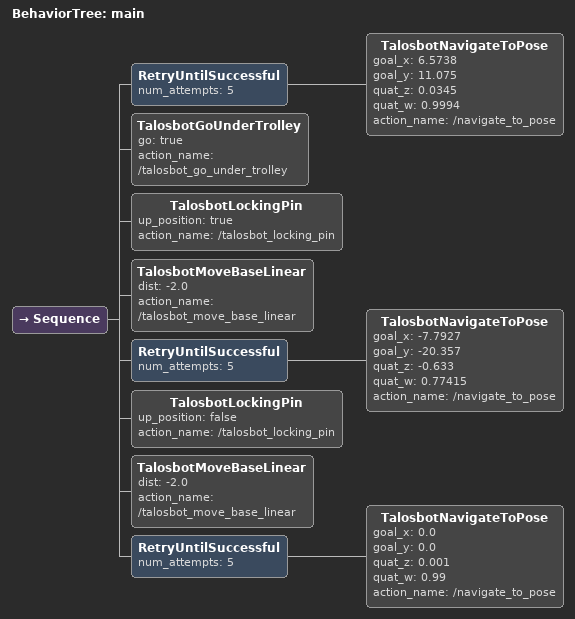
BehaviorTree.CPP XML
<?xml version="1.0" encoding="UTF-8"?>
<root BTCPP_format="4">
  <BehaviorTree ID="main">
    <Sequence>
      <RetryUntilSuccessful num_attempts="5">
        <TalosbotNavigateToPose goal_x="6.5738"
                                goal_y="11.075"
                                quat_z="0.0345"
                                quat_w="0.9994"
                                action_name="/navigate_to_pose"/>
      </RetryUntilSuccessful>
      <TalosbotGoUnderTrolley go="true"
                              action_name="/talosbot_go_under_trolley"/>
      <TalosbotLockingPin up_position="true"
                          action_name="/talosbot_locking_pin"/>
      <TalosbotMoveBaseLinear dist="-2.0"
                              action_name="/talosbot_move_base_linear"/>
      <RetryUntilSuccessful num_attempts="5">
        <TalosbotNavigateToPose goal_x="-7.7927"
                                goal_y="-20.357"
                                quat_z="-0.633"
                                quat_w="0.77415"
                                action_name="/navigate_to_pose"/>
      </RetryUntilSuccessful>
      <TalosbotLockingPin up_position="false"
                          action_name="/talosbot_locking_pin"/>
      <TalosbotMoveBaseLinear dist="-2.0"
                              action_name="/talosbot_move_base_linear"/>
      <RetryUntilSuccessful num_attempts="5">
        <TalosbotNavigateToPose goal_x="0.0"
                                goal_y="0.0"
                                quat_z="0.001"
                                quat_w="0.99"
                                action_name="/navigate_to_pose"/>
      </RetryUntilSuccessful>
    </Sequence>
  </BehaviorTree>

</root>
